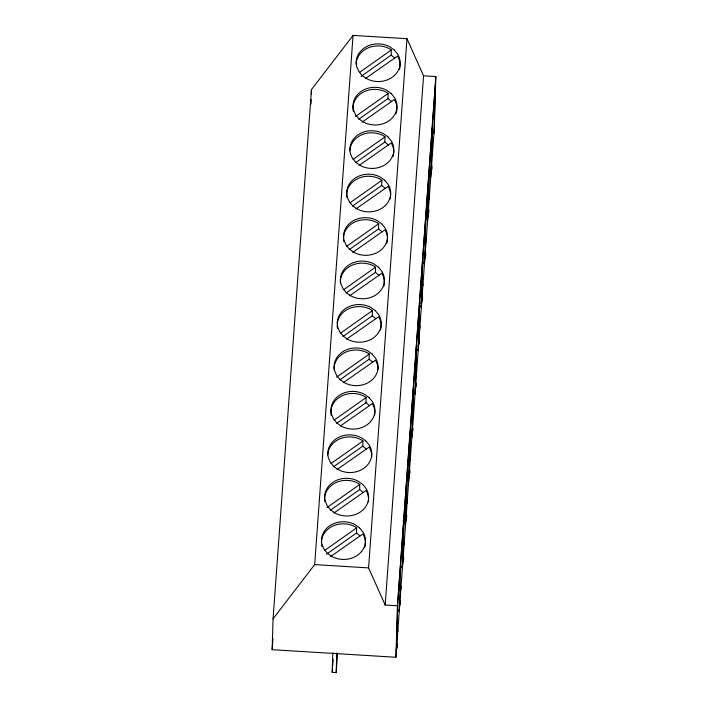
<?xml version="1.0" encoding="UTF-8"?>
<svg xmlns="http://www.w3.org/2000/svg" width="708" height="708" viewBox="0 0 708 708"><rect width="100%" height="100%" fill="white"/><g stroke="black" fill="none" stroke-linecap="round" stroke-linejoin="round"><path stroke-width="1.06" d="M272.155 649.696L273.067 618.801L311.467 89.597L353.071 35.4L406.976 38.701L423.57 75.818L385.179 605.021L397.454 605.774L395.922 657.263L272.155 649.696L272.952 638.669M311.033 103.943L311.166 99.527M311.334 94.014L311.467 89.597M337.512 653.316L336.203 672.6L332.211 672.352L332.795 652.696M336.203 672.6L336.787 653.006M326.37 554.275L356.487 533.027L356.637 527.876L355.089 526.77A21.983 18.842 1.7 0 0 321.459 541.806M330.406 510.202L359.637 489.582L359.788 484.431L358.248 483.325A21.983 18.842 1.7 0 0 334.787 483.21A21.983 18.842 1.7 0 0 324.76 501.317M333.565 466.758L362.788 446.137L362.939 440.987L361.399 439.88A21.983 18.842 1.7 0 0 327.76 454.917M336.716 423.322L365.939 402.693L366.098 397.542L364.549 396.436A21.983 18.842 1.7 0 0 330.919 411.472M339.867 379.877L369.098 359.248L369.249 354.097L367.7 352.991A21.983 18.842 1.7 0 0 344.734 352.619A21.983 18.842 1.7 0 0 334.105 370.001M343.017 336.433L372.249 315.803L372.399 310.653L370.85 309.546A21.983 18.842 1.7 0 0 337.291 323.609M346.168 292.988L375.399 272.359L375.55 267.208L374.001 266.102A21.983 18.842 1.7 0 0 351.035 265.73A21.983 18.842 1.7 0 0 340.406 283.111M349.318 249.543L378.55 228.914L378.7 223.763L377.152 222.657A21.983 18.842 1.7 0 0 343.522 237.693M352.469 206.099L381.701 185.469L381.851 180.319L380.311 179.213A21.983 18.842 1.7 0 0 356.85 179.097A21.983 18.842 1.7 0 0 346.823 197.213M355.628 162.654L384.851 142.025L385.01 136.874L383.462 135.768A21.983 18.842 1.7 0 0 349.823 150.804M358.779 119.209L388.002 98.58L388.161 93.429L386.612 92.323A21.983 18.842 1.7 0 0 362.664 92.483A21.983 18.842 1.7 0 0 353.301 111.298M361.045 76.393L391.161 55.136L391.312 49.985L389.763 48.879A21.983 18.842 1.7 0 0 356.133 63.915M396.33 651.679L397.799 602.251L400.71 562.108M402.631 564.789L404.1 515.362L407.012 475.218L405.551 524.646L402.985 521.053M405.79 521.345L407.25 471.917L410.162 431.774L408.702 481.201L406.781 478.511M408.941 477.9L410.41 428.473L413.322 388.329L411.852 437.756L409.295 434.163M412.091 434.455L413.56 385.028L416.472 344.885L415.003 394.312L413.083 391.621M415.242 391.011L416.711 341.583L419.623 301.44L418.154 350.876L416.233 348.177M418.393 347.566L419.862 298.139L422.773 257.995L421.304 307.431L419.384 304.732M421.543 304.13L423.012 254.694L425.924 214.551M427.853 217.241L429.314 167.805L432.225 127.661L430.765 177.097L428.844 174.398M431.004 173.796L432.473 124.36L435.385 84.217L433.916 133.653L431.995 130.953M423.57 75.818L435.845 76.57L434.323 128.068L395.922 657.263M273.067 618.801L314.679 564.603L353.071 35.4M332.211 672.352L332.441 669.149M332.671 665.945L333.141 659.529M385.179 605.021L368.576 567.896L406.976 38.701M397.454 605.774L435.845 76.57M359.425 72.49L391.312 49.985M365.355 78.606L397.515 56.082A21.983 18.842 1.7 0 1 399.418 69.517M355.389 116.563L388.161 93.429M362.204 122.05L394.365 99.527A21.983 18.842 1.7 0 1 396.923 108.076M353.124 159.38L385.01 136.874M359.053 165.495L391.214 142.972A21.983 18.842 1.7 0 1 393.117 156.397M349.964 202.824L381.851 180.319M355.903 208.94L388.064 186.416A21.983 18.842 1.7 0 1 390.621 194.966M346.814 246.269L378.7 223.763M352.752 252.384L384.913 229.861A21.983 18.842 1.7 0 1 386.816 243.286M343.663 289.714L375.55 267.208M349.593 295.829L381.754 273.306A21.983 18.842 1.7 0 1 384.311 282.828M340.513 333.158L372.399 310.653M346.442 339.274L378.603 316.75A21.983 18.842 1.7 0 1 380.515 330.176M336.477 377.222L369.249 354.097M343.291 382.718L375.452 360.195A21.983 18.842 1.7 0 1 378.001 369.718M334.211 420.048L366.098 397.542M340.141 426.163L372.302 403.64A21.983 18.842 1.7 0 1 374.647 415.127M331.061 463.492L362.939 440.987M336.99 469.608L369.151 447.084A21.983 18.842 1.7 0 1 371.7 456.607M327.016 507.556L359.788 484.431M333.84 513.052L366.001 490.529A21.983 18.842 1.7 0 1 368.346 502.016M324.751 550.373L356.637 527.876M330.689 556.497L362.85 533.974A21.983 18.842 1.7 0 1 364.753 547.399M314.679 564.603L368.576 567.896M391.161 55.136L394.745 58.056M388.002 98.58L391.595 101.501M384.851 142.025L388.444 144.945M381.701 185.469L385.294 188.39M378.55 228.914L382.134 231.835M375.399 272.359L378.984 275.279M372.249 315.803L375.833 318.724M369.098 359.248L372.682 362.169M365.939 402.693L369.532 405.613M362.788 446.137L366.381 449.058M359.637 489.582L363.231 492.502M356.487 533.027L360.071 535.947M425.694 217.843L427.614 220.542L429.075 171.106L426.163 211.249L424.455 263.987L422.534 261.287M400.471 565.4L402.392 568.09L403.861 518.663L400.949 558.807L399.241 611.535L397.321 608.845M413.348 411.985A11.001 9.434 1.7 0 1 413.26 416.074M337.539 328.521A21.983 18.842 1.7 0 1 337.212 325.565M413.118 428.862A11.001 9.434 1.7 0 1 411.799 432.774M416.693 371.001A11.001 9.434 1.7 0 1 416.145 373.417M416.065 382.957A11.001 9.434 1.7 0 1 415.72 387.834M384.24 283.811A21.983 18.842 1.7 0 1 383.665 286.731M419.224 339.513A11.001 9.434 1.7 0 1 418.101 345.893M419.649 325.096A11.001 9.434 1.7 0 1 419.561 329.185M343.84 241.632A21.983 18.842 1.7 0 1 343.557 239.667M422.375 296.068A11.001 9.434 1.7 0 1 420.756 303.148M422.995 284.112A11.001 9.434 1.7 0 1 422.446 286.528M390.542 196.921A21.983 18.842 1.7 0 1 390.214 198.877M410.339 456.244A11.001 9.434 1.7 0 1 409.844 460.297M409.764 469.846A11.001 9.434 1.7 0 1 409.41 474.723M407.038 498.875A11.001 9.434 1.7 0 1 406.684 503.742M406.808 515.751A11.001 9.434 1.7 0 1 405.489 519.663M331.238 415.41A21.983 18.842 1.7 0 1 330.901 412.454M403.887 542.319A11.001 9.434 1.7 0 1 404.091 544.779M403.463 556.736A11.001 9.434 1.7 0 1 403.109 561.603M425.526 252.623A11.001 9.434 1.7 0 1 424.402 259.004M425.951 238.207A11.001 9.434 1.7 0 1 425.862 242.295M396.914 109.059A21.983 18.842 1.7 0 1 395.967 113.899M429.252 195.576A11.001 9.434 1.7 0 1 428.747 199.638M428.676 209.187A11.001 9.434 1.7 0 1 427.552 215.559M400.462 600.995A11.001 9.434 1.7 0 1 399.188 606.552M400.737 585.764A11.001 9.434 1.7 0 1 400.383 590.631M397.586 629.208A11.001 9.434 1.7 0 1 397.781 631.669M397.161 643.625A11.001 9.434 1.7 0 1 396.038 649.997M322.007 546.709A21.983 18.842 1.7 0 1 321.609 544.762M432.261 151.317A11.001 9.434 1.7 0 1 432.455 153.778M431.827 165.743A11.001 9.434 1.7 0 1 430.712 172.115M394.25 49.994L389.825 46.825A21.983 18.842 1.7 0 0 365.408 47.25A21.983 18.842 1.7 0 0 356.735 66.764L358.744 71.384L362.071 75.42L366.496 78.588A21.983 18.842 1.7 0 0 393.135 76.614A21.983 18.842 1.7 0 0 397.577 54.02L394.25 49.994M391.099 93.429L386.674 90.27A21.983 18.842 1.7 0 0 362.257 90.695A21.983 18.842 1.7 0 0 353.584 110.209L355.593 114.829L358.921 118.864L363.346 122.033A21.983 18.842 1.7 0 0 389.984 120.059A21.983 18.842 1.7 0 0 394.427 97.465L391.099 93.429M387.949 136.874L383.524 133.715A21.983 18.842 1.7 0 0 359.106 134.139A21.983 18.842 1.7 0 0 350.433 153.654L352.442 158.273L355.77 162.309L360.195 165.477A21.983 18.842 1.7 0 0 386.834 163.504A21.983 18.842 1.7 0 0 391.276 140.91L387.949 136.874M384.798 180.319L380.373 177.15A21.983 18.842 1.7 0 0 355.956 177.584A21.983 18.842 1.7 0 0 347.283 197.089L349.283 201.718L352.619 205.754L357.044 208.922A21.983 18.842 1.7 0 0 383.683 206.948A21.983 18.842 1.7 0 0 388.126 184.354L384.798 180.319M381.639 223.763L377.214 220.595A21.983 18.842 1.7 0 0 352.805 221.029A21.983 18.842 1.7 0 0 344.132 240.534L346.132 245.163L349.46 249.198L353.885 252.367A21.983 18.842 1.7 0 0 380.532 250.393A21.983 18.842 1.7 0 0 384.966 227.799L381.639 223.763M378.488 267.208L374.063 264.04A21.983 18.842 1.7 0 0 349.655 264.473A21.983 18.842 1.7 0 0 340.982 283.979L342.982 288.607L346.309 292.643L350.734 295.811A21.983 18.842 1.7 0 0 377.382 293.838A21.983 18.842 1.7 0 0 381.816 271.244L378.488 267.208M375.337 310.653L370.912 307.484A21.983 18.842 1.7 0 0 346.495 307.918A21.983 18.842 1.7 0 0 337.822 327.423L339.831 332.052L343.159 336.088L347.584 339.256A21.983 18.842 1.7 0 0 374.231 337.282A21.983 18.842 1.7 0 0 378.665 314.688L375.337 310.653M372.187 354.097L367.762 350.929A21.983 18.842 1.7 0 0 343.345 351.363A21.983 18.842 1.7 0 0 334.672 370.868L336.681 375.497L340.008 379.532L344.433 382.701A21.983 18.842 1.7 0 0 371.072 380.727A21.983 18.842 1.7 0 0 375.514 358.133L372.187 354.097M369.036 397.542L364.611 394.374A21.983 18.842 1.7 0 0 340.194 394.807A21.983 18.842 1.7 0 0 331.521 414.313L333.53 418.941L336.858 422.977L341.283 426.145A21.983 18.842 1.7 0 0 367.921 424.172A21.983 18.842 1.7 0 0 372.364 401.578L369.036 397.542M365.886 440.987L361.461 437.818A21.983 18.842 1.7 0 0 337.043 438.252A21.983 18.842 1.7 0 0 328.37 457.757L330.379 462.386L333.707 466.422L338.132 469.59A21.983 18.842 1.7 0 0 364.77 467.616A21.983 18.842 1.7 0 0 369.213 445.022L365.886 440.987M362.726 484.431L358.31 481.263A21.983 18.842 1.7 0 0 333.893 481.697A21.983 18.842 1.7 0 0 325.22 501.202L327.22 505.831L330.556 509.866L334.981 513.035A21.983 18.842 1.7 0 0 361.62 511.061A21.983 18.842 1.7 0 0 366.063 488.467L362.726 484.431M359.576 527.876L355.151 524.708A21.983 18.842 1.7 0 0 330.742 525.141A21.983 18.842 1.7 0 0 322.069 544.647L324.069 549.275L327.397 553.311L331.822 556.47A21.983 18.842 1.7 0 0 358.469 554.506A21.983 18.842 1.7 0 0 362.903 531.912L359.576 527.876"/></g></svg>
